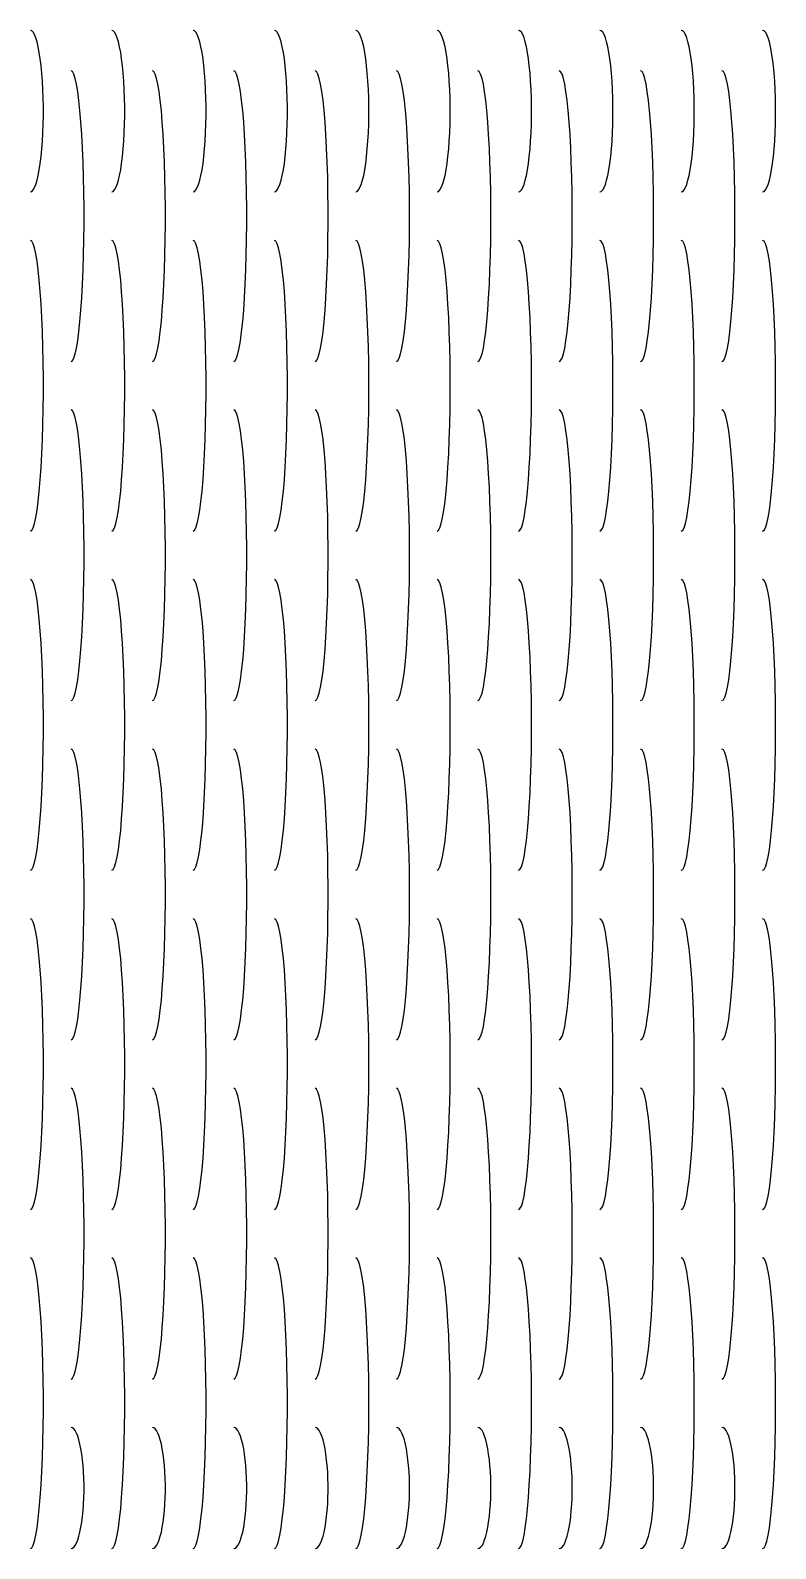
# Model space of a CAD drawing. Header units: millimetres. Extents: x 1.3 to 97.8, y 3 to 97.
# Drawn here: x 1.3 to 47.4, y 3 to 97 of the extents above; entities that cross this region are included whole.
import ezdxf

# ---------------------------------------------------------------- set-up
doc = ezdxf.new("R2010")
doc.units = ezdxf.units.MM
doc.layers.add('CUT', color=1, linetype='Continuous')

msp = doc.modelspace()

# ---------------------------------------------------------------- linework, layer by layer
at = {"layer": 'CUT'}
for points in [[(1.26, 87), (1.347, 87.029), (1.433, 87.117), (1.517, 87.262), (1.599, 87.462), (1.676, 87.716), (1.748, 88.02), (1.815, 88.37), (1.875, 88.763), (1.927, 89.194), (1.972, 89.658), (2.009, 90.149), (2.037, 90.662), (2.056, 91.191), (2.065, 91.729), (2.065, 92.271), (2.056, 92.809), (2.037, 93.338), (2.009, 93.851), (1.972, 94.342), (1.927, 94.806), (1.875, 95.237), (1.815, 95.63), (1.748, 95.98), (1.676, 96.284), (1.599, 96.538), (1.517, 96.738), (1.433, 96.883), (1.347, 96.971), (1.26, 97)], [(6.3, 87), (6.387, 87.029), (6.473, 87.117), (6.557, 87.262), (6.639, 87.462), (6.716, 87.716), (6.788, 88.02), (6.855, 88.37), (6.915, 88.763), (6.967, 89.194), (7.012, 89.658), (7.049, 90.149), (7.077, 90.662), (7.096, 91.191), (7.105, 91.729), (7.105, 92.271), (7.096, 92.809), (7.077, 93.338), (7.049, 93.851), (7.012, 94.342), (6.967, 94.806), (6.915, 95.237), (6.855, 95.63), (6.788, 95.98), (6.716, 96.284), (6.639, 96.538), (6.557, 96.738), (6.473, 96.883), (6.387, 96.971), (6.3, 97)], [(11.34, 87), (11.427, 87.029), (11.513, 87.117), (11.597, 87.262), (11.679, 87.462), (11.756, 87.716), (11.828, 88.02), (11.895, 88.37), (11.955, 88.763), (12.007, 89.194), (12.052, 89.658), (12.089, 90.149), (12.117, 90.662), (12.136, 91.191), (12.145, 91.729), (12.145, 92.271), (12.136, 92.809), (12.117, 93.338), (12.089, 93.851), (12.052, 94.342), (12.007, 94.806), (11.955, 95.237), (11.895, 95.63), (11.828, 95.98), (11.756, 96.284), (11.679, 96.538), (11.597, 96.738), (11.513, 96.883), (11.427, 96.971), (11.34, 97)], [(16.38, 87), (16.467, 87.029), (16.553, 87.117), (16.637, 87.262), (16.719, 87.462), (16.796, 87.716), (16.868, 88.02), (16.935, 88.37), (16.995, 88.763), (17.047, 89.194), (17.092, 89.658), (17.129, 90.149), (17.157, 90.662), (17.176, 91.191), (17.185, 91.729), (17.185, 92.271), (17.176, 92.809), (17.157, 93.338), (17.129, 93.851), (17.092, 94.342), (17.047, 94.806), (16.995, 95.237), (16.935, 95.63), (16.868, 95.98), (16.796, 96.284), (16.719, 96.538), (16.637, 96.738), (16.553, 96.883), (16.467, 96.971), (16.38, 97)], [(21.42, 87), (21.507, 87.029), (21.593, 87.117), (21.677, 87.262), (21.759, 87.462), (21.836, 87.716), (21.908, 88.02), (21.975, 88.37), (22.035, 88.763), (22.087, 89.194), (22.132, 89.658), (22.169, 90.149), (22.197, 90.662), (22.216, 91.191), (22.225, 91.729), (22.225, 92.271), (22.216, 92.809), (22.197, 93.338), (22.169, 93.851), (22.132, 94.342), (22.087, 94.806), (22.035, 95.237), (21.975, 95.63), (21.908, 95.98), (21.836, 96.284), (21.759, 96.538), (21.677, 96.738), (21.593, 96.883), (21.507, 96.971), (21.42, 97)], [(26.46, 87), (26.547, 87.029), (26.633, 87.117), (26.717, 87.262), (26.799, 87.462), (26.876, 87.716), (26.948, 88.02), (27.015, 88.37), (27.075, 88.763), (27.127, 89.194), (27.172, 89.658), (27.209, 90.149), (27.237, 90.662), (27.256, 91.191), (27.265, 91.729), (27.265, 92.271), (27.256, 92.809), (27.237, 93.338), (27.209, 93.851), (27.172, 94.342), (27.127, 94.806), (27.075, 95.237), (27.015, 95.63), (26.948, 95.98), (26.876, 96.284), (26.799, 96.538), (26.717, 96.738), (26.633, 96.883), (26.547, 96.971), (26.46, 97)], [(31.5, 87), (31.587, 87.029), (31.673, 87.117), (31.757, 87.262), (31.839, 87.462), (31.916, 87.716), (31.988, 88.02), (32.055, 88.37), (32.115, 88.763), (32.167, 89.194), (32.212, 89.658), (32.249, 90.149), (32.277, 90.662), (32.296, 91.191), (32.305, 91.729), (32.305, 92.271), (32.296, 92.809), (32.277, 93.338), (32.249, 93.851), (32.212, 94.342), (32.167, 94.806), (32.115, 95.237), (32.055, 95.63), (31.988, 95.98), (31.916, 96.284), (31.839, 96.538), (31.757, 96.738), (31.673, 96.883), (31.587, 96.971), (31.5, 97)], [(36.54, 87), (36.627, 87.029), (36.713, 87.117), (36.797, 87.262), (36.879, 87.462), (36.956, 87.716), (37.028, 88.02), (37.095, 88.37), (37.155, 88.763), (37.207, 89.194), (37.252, 89.658), (37.289, 90.149), (37.317, 90.662), (37.336, 91.191), (37.345, 91.729), (37.345, 92.271), (37.336, 92.809), (37.317, 93.338), (37.289, 93.851), (37.252, 94.342), (37.207, 94.806), (37.155, 95.237), (37.095, 95.63), (37.028, 95.98), (36.956, 96.284), (36.879, 96.538), (36.797, 96.738), (36.713, 96.883), (36.627, 96.971), (36.54, 97)], [(41.58, 87), (41.667, 87.029), (41.753, 87.117), (41.837, 87.262), (41.919, 87.462), (41.996, 87.716), (42.068, 88.02), (42.135, 88.37), (42.195, 88.763), (42.247, 89.194), (42.292, 89.658), (42.329, 90.149), (42.357, 90.662), (42.376, 91.191), (42.385, 91.729), (42.385, 92.271), (42.376, 92.809), (42.357, 93.338), (42.329, 93.851), (42.292, 94.342), (42.247, 94.806), (42.195, 95.237), (42.135, 95.63), (42.068, 95.98), (41.996, 96.284), (41.919, 96.538), (41.837, 96.738), (41.753, 96.883), (41.667, 96.971), (41.58, 97)], [(46.62, 87), (46.707, 87.029), (46.793, 87.117), (46.877, 87.262), (46.959, 87.462), (47.036, 87.716), (47.108, 88.02), (47.175, 88.37), (47.235, 88.763), (47.287, 89.194), (47.332, 89.658), (47.369, 90.149), (47.397, 90.662), (47.416, 91.191), (47.425, 91.729), (47.425, 92.271), (47.416, 92.809), (47.397, 93.338), (47.369, 93.851), (47.332, 94.342), (47.287, 94.806), (47.235, 95.237), (47.175, 95.63), (47.108, 95.98), (47.036, 96.284), (46.959, 96.538), (46.877, 96.738), (46.793, 96.883), (46.707, 96.971), (46.62, 97)], [(3.78, 76.5), (3.867, 76.553), (3.953, 76.71), (4.037, 76.971), (4.119, 77.332), (4.196, 77.788), (4.268, 78.335), (4.335, 78.966), (4.395, 79.674), (4.447, 80.449), (4.492, 81.284), (4.529, 82.169), (4.557, 83.092), (4.576, 84.044), (4.585, 85.013), (4.585, 85.987), (4.576, 86.956), (4.557, 87.908), (4.529, 88.831), (4.492, 89.716), (4.447, 90.551), (4.395, 91.326), (4.335, 92.034), (4.268, 92.665), (4.196, 93.212), (4.119, 93.668), (4.037, 94.029), (3.953, 94.29), (3.867, 94.447), (3.78, 94.5)], [(8.82, 76.5), (8.907, 76.553), (8.993, 76.71), (9.077, 76.971), (9.159, 77.332), (9.236, 77.788), (9.308, 78.335), (9.375, 78.966), (9.435, 79.674), (9.487, 80.449), (9.532, 81.284), (9.569, 82.169), (9.597, 83.092), (9.616, 84.044), (9.625, 85.013), (9.625, 85.987), (9.616, 86.956), (9.597, 87.908), (9.569, 88.831), (9.532, 89.716), (9.487, 90.551), (9.435, 91.326), (9.375, 92.034), (9.308, 92.665), (9.236, 93.212), (9.159, 93.668), (9.077, 94.029), (8.993, 94.29), (8.907, 94.447), (8.82, 94.5)], [(13.86, 76.5), (13.947, 76.553), (14.033, 76.71), (14.117, 76.971), (14.199, 77.332), (14.276, 77.788), (14.348, 78.335), (14.415, 78.966), (14.475, 79.674), (14.527, 80.449), (14.572, 81.284), (14.609, 82.169), (14.637, 83.092), (14.656, 84.044), (14.665, 85.013), (14.665, 85.987), (14.656, 86.956), (14.637, 87.908), (14.609, 88.831), (14.572, 89.716), (14.527, 90.551), (14.475, 91.326), (14.415, 92.034), (14.348, 92.665), (14.276, 93.212), (14.199, 93.668), (14.117, 94.029), (14.033, 94.29), (13.947, 94.447), (13.86, 94.5)], [(18.9, 76.5), (18.987, 76.553), (19.073, 76.71), (19.157, 76.971), (19.239, 77.332), (19.316, 77.788), (19.388, 78.335), (19.455, 78.966), (19.515, 79.674), (19.567, 80.449), (19.612, 81.284), (19.649, 82.169), (19.677, 83.092), (19.696, 84.044), (19.705, 85.013), (19.705, 85.987), (19.696, 86.956), (19.677, 87.908), (19.649, 88.831), (19.612, 89.716), (19.567, 90.551), (19.515, 91.326), (19.455, 92.034), (19.388, 92.665), (19.316, 93.212), (19.239, 93.668), (19.157, 94.029), (19.073, 94.29), (18.987, 94.447), (18.9, 94.5)], [(23.94, 76.5), (24.027, 76.553), (24.113, 76.71), (24.197, 76.971), (24.279, 77.332), (24.356, 77.788), (24.428, 78.335), (24.495, 78.966), (24.555, 79.674), (24.607, 80.449), (24.652, 81.284), (24.689, 82.169), (24.717, 83.092), (24.736, 84.044), (24.745, 85.013), (24.745, 85.987), (24.736, 86.956), (24.717, 87.908), (24.689, 88.831), (24.652, 89.716), (24.607, 90.551), (24.555, 91.326), (24.495, 92.034), (24.428, 92.665), (24.356, 93.212), (24.279, 93.668), (24.197, 94.029), (24.113, 94.29), (24.027, 94.447), (23.94, 94.5)], [(28.98, 76.5), (29.067, 76.553), (29.153, 76.71), (29.237, 76.971), (29.319, 77.332), (29.396, 77.788), (29.468, 78.335), (29.535, 78.966), (29.595, 79.674), (29.647, 80.449), (29.692, 81.284), (29.729, 82.169), (29.757, 83.092), (29.776, 84.044), (29.785, 85.013), (29.785, 85.987), (29.776, 86.956), (29.757, 87.908), (29.729, 88.831), (29.692, 89.716), (29.647, 90.551), (29.595, 91.326), (29.535, 92.034), (29.468, 92.665), (29.396, 93.212), (29.319, 93.668), (29.237, 94.029), (29.153, 94.29), (29.067, 94.447), (28.98, 94.5)], [(34.02, 76.5), (34.107, 76.553), (34.193, 76.71), (34.277, 76.971), (34.359, 77.332), (34.436, 77.788), (34.508, 78.335), (34.575, 78.966), (34.635, 79.674), (34.687, 80.449), (34.732, 81.284), (34.769, 82.169), (34.797, 83.092), (34.816, 84.044), (34.825, 85.013), (34.825, 85.987), (34.816, 86.956), (34.797, 87.908), (34.769, 88.831), (34.732, 89.716), (34.687, 90.551), (34.635, 91.326), (34.575, 92.034), (34.508, 92.665), (34.436, 93.212), (34.359, 93.668), (34.277, 94.029), (34.193, 94.29), (34.107, 94.447), (34.02, 94.5)], [(39.06, 76.5), (39.147, 76.553), (39.233, 76.71), (39.317, 76.971), (39.399, 77.332), (39.476, 77.788), (39.548, 78.335), (39.615, 78.966), (39.675, 79.674), (39.727, 80.449), (39.772, 81.284), (39.809, 82.169), (39.837, 83.092), (39.856, 84.044), (39.865, 85.013), (39.865, 85.987), (39.856, 86.956), (39.837, 87.908), (39.809, 88.831), (39.772, 89.716), (39.727, 90.551), (39.675, 91.326), (39.615, 92.034), (39.548, 92.665), (39.476, 93.212), (39.399, 93.668), (39.317, 94.029), (39.233, 94.29), (39.147, 94.447), (39.06, 94.5)], [(44.1, 76.5), (44.187, 76.553), (44.273, 76.71), (44.357, 76.971), (44.439, 77.332), (44.516, 77.788), (44.588, 78.335), (44.655, 78.966), (44.715, 79.674), (44.767, 80.449), (44.812, 81.284), (44.849, 82.169), (44.877, 83.092), (44.896, 84.044), (44.905, 85.013), (44.905, 85.987), (44.896, 86.956), (44.877, 87.908), (44.849, 88.831), (44.812, 89.716), (44.767, 90.551), (44.715, 91.326), (44.655, 92.034), (44.588, 92.665), (44.516, 93.212), (44.439, 93.668), (44.357, 94.029), (44.273, 94.29), (44.187, 94.447), (44.1, 94.5)], [(1.26, 66), (1.347, 66.053), (1.433, 66.21), (1.517, 66.471), (1.599, 66.832), (1.676, 67.288), (1.748, 67.835), (1.815, 68.466), (1.875, 69.174), (1.927, 69.949), (1.972, 70.784), (2.009, 71.669), (2.037, 72.592), (2.056, 73.544), (2.065, 74.513), (2.065, 75.487), (2.056, 76.456), (2.037, 77.408), (2.009, 78.331), (1.972, 79.216), (1.927, 80.051), (1.875, 80.826), (1.815, 81.534), (1.748, 82.165), (1.676, 82.712), (1.599, 83.168), (1.517, 83.529), (1.433, 83.79), (1.347, 83.947), (1.26, 84)], [(6.3, 66), (6.387, 66.053), (6.473, 66.21), (6.557, 66.471), (6.639, 66.832), (6.716, 67.288), (6.788, 67.835), (6.855, 68.466), (6.915, 69.174), (6.967, 69.949), (7.012, 70.784), (7.049, 71.669), (7.077, 72.592), (7.096, 73.544), (7.105, 74.513), (7.105, 75.487), (7.096, 76.456), (7.077, 77.408), (7.049, 78.331), (7.012, 79.216), (6.967, 80.051), (6.915, 80.826), (6.855, 81.534), (6.788, 82.165), (6.716, 82.712), (6.639, 83.168), (6.557, 83.529), (6.473, 83.79), (6.387, 83.947), (6.3, 84)], [(11.34, 66), (11.427, 66.053), (11.513, 66.21), (11.597, 66.471), (11.679, 66.832), (11.756, 67.288), (11.828, 67.835), (11.895, 68.466), (11.955, 69.174), (12.007, 69.949), (12.052, 70.784), (12.089, 71.669), (12.117, 72.592), (12.136, 73.544), (12.145, 74.513), (12.145, 75.487), (12.136, 76.456), (12.117, 77.408), (12.089, 78.331), (12.052, 79.216), (12.007, 80.051), (11.955, 80.826), (11.895, 81.534), (11.828, 82.165), (11.756, 82.712), (11.679, 83.168), (11.597, 83.529), (11.513, 83.79), (11.427, 83.947), (11.34, 84)], [(16.38, 66), (16.467, 66.053), (16.553, 66.21), (16.637, 66.471), (16.719, 66.832), (16.796, 67.288), (16.868, 67.835), (16.935, 68.466), (16.995, 69.174), (17.047, 69.949), (17.092, 70.784), (17.129, 71.669), (17.157, 72.592), (17.176, 73.544), (17.185, 74.513), (17.185, 75.487), (17.176, 76.456), (17.157, 77.408), (17.129, 78.331), (17.092, 79.216), (17.047, 80.051), (16.995, 80.826), (16.935, 81.534), (16.868, 82.165), (16.796, 82.712), (16.719, 83.168), (16.637, 83.529), (16.553, 83.79), (16.467, 83.947), (16.38, 84)], [(21.42, 66), (21.507, 66.053), (21.593, 66.21), (21.677, 66.471), (21.759, 66.832), (21.836, 67.288), (21.908, 67.835), (21.975, 68.466), (22.035, 69.174), (22.087, 69.949), (22.132, 70.784), (22.169, 71.669), (22.197, 72.592), (22.216, 73.544), (22.225, 74.513), (22.225, 75.487), (22.216, 76.456), (22.197, 77.408), (22.169, 78.331), (22.132, 79.216), (22.087, 80.051), (22.035, 80.826), (21.975, 81.534), (21.908, 82.165), (21.836, 82.712), (21.759, 83.168), (21.677, 83.529), (21.593, 83.79), (21.507, 83.947), (21.42, 84)], [(26.46, 66), (26.547, 66.053), (26.633, 66.21), (26.717, 66.471), (26.799, 66.832), (26.876, 67.288), (26.948, 67.835), (27.015, 68.466), (27.075, 69.174), (27.127, 69.949), (27.172, 70.784), (27.209, 71.669), (27.237, 72.592), (27.256, 73.544), (27.265, 74.513), (27.265, 75.487), (27.256, 76.456), (27.237, 77.408), (27.209, 78.331), (27.172, 79.216), (27.127, 80.051), (27.075, 80.826), (27.015, 81.534), (26.948, 82.165), (26.876, 82.712), (26.799, 83.168), (26.717, 83.529), (26.633, 83.79), (26.547, 83.947), (26.46, 84)], [(31.5, 66), (31.587, 66.053), (31.673, 66.21), (31.757, 66.471), (31.839, 66.832), (31.916, 67.288), (31.988, 67.835), (32.055, 68.466), (32.115, 69.174), (32.167, 69.949), (32.212, 70.784), (32.249, 71.669), (32.277, 72.592), (32.296, 73.544), (32.305, 74.513), (32.305, 75.487), (32.296, 76.456), (32.277, 77.408), (32.249, 78.331), (32.212, 79.216), (32.167, 80.051), (32.115, 80.826), (32.055, 81.534), (31.988, 82.165), (31.916, 82.712), (31.839, 83.168), (31.757, 83.529), (31.673, 83.79), (31.587, 83.947), (31.5, 84)], [(36.54, 66), (36.627, 66.053), (36.713, 66.21), (36.797, 66.471), (36.879, 66.832), (36.956, 67.288), (37.028, 67.835), (37.095, 68.466), (37.155, 69.174), (37.207, 69.949), (37.252, 70.784), (37.289, 71.669), (37.317, 72.592), (37.336, 73.544), (37.345, 74.513), (37.345, 75.487), (37.336, 76.456), (37.317, 77.408), (37.289, 78.331), (37.252, 79.216), (37.207, 80.051), (37.155, 80.826), (37.095, 81.534), (37.028, 82.165), (36.956, 82.712), (36.879, 83.168), (36.797, 83.529), (36.713, 83.79), (36.627, 83.947), (36.54, 84)], [(41.58, 66), (41.667, 66.053), (41.753, 66.21), (41.837, 66.471), (41.919, 66.832), (41.996, 67.288), (42.068, 67.835), (42.135, 68.466), (42.195, 69.174), (42.247, 69.949), (42.292, 70.784), (42.329, 71.669), (42.357, 72.592), (42.376, 73.544), (42.385, 74.513), (42.385, 75.487), (42.376, 76.456), (42.357, 77.408), (42.329, 78.331), (42.292, 79.216), (42.247, 80.051), (42.195, 80.826), (42.135, 81.534), (42.068, 82.165), (41.996, 82.712), (41.919, 83.168), (41.837, 83.529), (41.753, 83.79), (41.667, 83.947), (41.58, 84)], [(46.62, 66), (46.707, 66.053), (46.793, 66.21), (46.877, 66.471), (46.959, 66.832), (47.036, 67.288), (47.108, 67.835), (47.175, 68.466), (47.235, 69.174), (47.287, 69.949), (47.332, 70.784), (47.369, 71.669), (47.397, 72.592), (47.416, 73.544), (47.425, 74.513), (47.425, 75.487), (47.416, 76.456), (47.397, 77.408), (47.369, 78.331), (47.332, 79.216), (47.287, 80.051), (47.235, 80.826), (47.175, 81.534), (47.108, 82.165), (47.036, 82.712), (46.959, 83.168), (46.877, 83.529), (46.793, 83.79), (46.707, 83.947), (46.62, 84)], [(3.78, 55.5), (3.867, 55.553), (3.953, 55.71), (4.037, 55.971), (4.119, 56.332), (4.196, 56.788), (4.268, 57.335), (4.335, 57.966), (4.395, 58.674), (4.447, 59.449), (4.492, 60.284), (4.529, 61.169), (4.557, 62.092), (4.576, 63.044), (4.585, 64.013), (4.585, 64.987), (4.576, 65.956), (4.557, 66.908), (4.529, 67.831), (4.492, 68.716), (4.447, 69.551), (4.395, 70.326), (4.335, 71.034), (4.268, 71.665), (4.196, 72.212), (4.119, 72.668), (4.037, 73.029), (3.953, 73.29), (3.867, 73.447), (3.78, 73.5)], [(8.82, 55.5), (8.907, 55.553), (8.993, 55.71), (9.077, 55.971), (9.159, 56.332), (9.236, 56.788), (9.308, 57.335), (9.375, 57.966), (9.435, 58.674), (9.487, 59.449), (9.532, 60.284), (9.569, 61.169), (9.597, 62.092), (9.616, 63.044), (9.625, 64.013), (9.625, 64.987), (9.616, 65.956), (9.597, 66.908), (9.569, 67.831), (9.532, 68.716), (9.487, 69.551), (9.435, 70.326), (9.375, 71.034), (9.308, 71.665), (9.236, 72.212), (9.159, 72.668), (9.077, 73.029), (8.993, 73.29), (8.907, 73.447), (8.82, 73.5)], [(13.86, 55.5), (13.947, 55.553), (14.033, 55.71), (14.117, 55.971), (14.199, 56.332), (14.276, 56.788), (14.348, 57.335), (14.415, 57.966), (14.475, 58.674), (14.527, 59.449), (14.572, 60.284), (14.609, 61.169), (14.637, 62.092), (14.656, 63.044), (14.665, 64.013), (14.665, 64.987), (14.656, 65.956), (14.637, 66.908), (14.609, 67.831), (14.572, 68.716), (14.527, 69.551), (14.475, 70.326), (14.415, 71.034), (14.348, 71.665), (14.276, 72.212), (14.199, 72.668), (14.117, 73.029), (14.033, 73.29), (13.947, 73.447), (13.86, 73.5)], [(18.9, 55.5), (18.987, 55.553), (19.073, 55.71), (19.157, 55.971), (19.239, 56.332), (19.316, 56.788), (19.388, 57.335), (19.455, 57.966), (19.515, 58.674), (19.567, 59.449), (19.612, 60.284), (19.649, 61.169), (19.677, 62.092), (19.696, 63.044), (19.705, 64.013), (19.705, 64.987), (19.696, 65.956), (19.677, 66.908), (19.649, 67.831), (19.612, 68.716), (19.567, 69.551), (19.515, 70.326), (19.455, 71.034), (19.388, 71.665), (19.316, 72.212), (19.239, 72.668), (19.157, 73.029), (19.073, 73.29), (18.987, 73.447), (18.9, 73.5)], [(23.94, 55.5), (24.027, 55.553), (24.113, 55.71), (24.197, 55.971), (24.279, 56.332), (24.356, 56.788), (24.428, 57.335), (24.495, 57.966), (24.555, 58.674), (24.607, 59.449), (24.652, 60.284), (24.689, 61.169), (24.717, 62.092), (24.736, 63.044), (24.745, 64.013), (24.745, 64.987), (24.736, 65.956), (24.717, 66.908), (24.689, 67.831), (24.652, 68.716), (24.607, 69.551), (24.555, 70.326), (24.495, 71.034), (24.428, 71.665), (24.356, 72.212), (24.279, 72.668), (24.197, 73.029), (24.113, 73.29), (24.027, 73.447), (23.94, 73.5)], [(28.98, 55.5), (29.067, 55.553), (29.153, 55.71), (29.237, 55.971), (29.319, 56.332), (29.396, 56.788), (29.468, 57.335), (29.535, 57.966), (29.595, 58.674), (29.647, 59.449), (29.692, 60.284), (29.729, 61.169), (29.757, 62.092), (29.776, 63.044), (29.785, 64.013), (29.785, 64.987), (29.776, 65.956), (29.757, 66.908), (29.729, 67.831), (29.692, 68.716), (29.647, 69.551), (29.595, 70.326), (29.535, 71.034), (29.468, 71.665), (29.396, 72.212), (29.319, 72.668), (29.237, 73.029), (29.153, 73.29), (29.067, 73.447), (28.98, 73.5)], [(34.02, 55.5), (34.107, 55.553), (34.193, 55.71), (34.277, 55.971), (34.359, 56.332), (34.436, 56.788), (34.508, 57.335), (34.575, 57.966), (34.635, 58.674), (34.687, 59.449), (34.732, 60.284), (34.769, 61.169), (34.797, 62.092), (34.816, 63.044), (34.825, 64.013), (34.825, 64.987), (34.816, 65.956), (34.797, 66.908), (34.769, 67.831), (34.732, 68.716), (34.687, 69.551), (34.635, 70.326), (34.575, 71.034), (34.508, 71.665), (34.436, 72.212), (34.359, 72.668), (34.277, 73.029), (34.193, 73.29), (34.107, 73.447), (34.02, 73.5)], [(39.06, 55.5), (39.147, 55.553), (39.233, 55.71), (39.317, 55.971), (39.399, 56.332), (39.476, 56.788), (39.548, 57.335), (39.615, 57.966), (39.675, 58.674), (39.727, 59.449), (39.772, 60.284), (39.809, 61.169), (39.837, 62.092), (39.856, 63.044), (39.865, 64.013), (39.865, 64.987), (39.856, 65.956), (39.837, 66.908), (39.809, 67.831), (39.772, 68.716), (39.727, 69.551), (39.675, 70.326), (39.615, 71.034), (39.548, 71.665), (39.476, 72.212), (39.399, 72.668), (39.317, 73.029), (39.233, 73.29), (39.147, 73.447), (39.06, 73.5)], [(44.1, 55.5), (44.187, 55.553), (44.273, 55.71), (44.357, 55.971), (44.439, 56.332), (44.516, 56.788), (44.588, 57.335), (44.655, 57.966), (44.715, 58.674), (44.767, 59.449), (44.812, 60.284), (44.849, 61.169), (44.877, 62.092), (44.896, 63.044), (44.905, 64.013), (44.905, 64.987), (44.896, 65.956), (44.877, 66.908), (44.849, 67.831), (44.812, 68.716), (44.767, 69.551), (44.715, 70.326), (44.655, 71.034), (44.588, 71.665), (44.516, 72.212), (44.439, 72.668), (44.357, 73.029), (44.273, 73.29), (44.187, 73.447), (44.1, 73.5)], [(1.26, 45), (1.347, 45.053), (1.433, 45.21), (1.517, 45.471), (1.599, 45.832), (1.676, 46.288), (1.748, 46.835), (1.815, 47.466), (1.875, 48.174), (1.927, 48.949), (1.972, 49.784), (2.009, 50.669), (2.037, 51.592), (2.056, 52.544), (2.065, 53.513), (2.065, 54.487), (2.056, 55.456), (2.037, 56.408), (2.009, 57.331), (1.972, 58.216), (1.927, 59.051), (1.875, 59.826), (1.815, 60.534), (1.748, 61.165), (1.676, 61.712), (1.599, 62.168), (1.517, 62.529), (1.433, 62.79), (1.347, 62.947), (1.26, 63)], [(6.3, 45), (6.387, 45.053), (6.473, 45.21), (6.557, 45.471), (6.639, 45.832), (6.716, 46.288), (6.788, 46.835), (6.855, 47.466), (6.915, 48.174), (6.967, 48.949), (7.012, 49.784), (7.049, 50.669), (7.077, 51.592), (7.096, 52.544), (7.105, 53.513), (7.105, 54.487), (7.096, 55.456), (7.077, 56.408), (7.049, 57.331), (7.012, 58.216), (6.967, 59.051), (6.915, 59.826), (6.855, 60.534), (6.788, 61.165), (6.716, 61.712), (6.639, 62.168), (6.557, 62.529), (6.473, 62.79), (6.387, 62.947), (6.3, 63)], [(11.34, 45), (11.427, 45.053), (11.513, 45.21), (11.597, 45.471), (11.679, 45.832), (11.756, 46.288), (11.828, 46.835), (11.895, 47.466), (11.955, 48.174), (12.007, 48.949), (12.052, 49.784), (12.089, 50.669), (12.117, 51.592), (12.136, 52.544), (12.145, 53.513), (12.145, 54.487), (12.136, 55.456), (12.117, 56.408), (12.089, 57.331), (12.052, 58.216), (12.007, 59.051), (11.955, 59.826), (11.895, 60.534), (11.828, 61.165), (11.756, 61.712), (11.679, 62.168), (11.597, 62.529), (11.513, 62.79), (11.427, 62.947), (11.34, 63)], [(16.38, 45), (16.467, 45.053), (16.553, 45.21), (16.637, 45.471), (16.719, 45.832), (16.796, 46.288), (16.868, 46.835), (16.935, 47.466), (16.995, 48.174), (17.047, 48.949), (17.092, 49.784), (17.129, 50.669), (17.157, 51.592), (17.176, 52.544), (17.185, 53.513), (17.185, 54.487), (17.176, 55.456), (17.157, 56.408), (17.129, 57.331), (17.092, 58.216), (17.047, 59.051), (16.995, 59.826), (16.935, 60.534), (16.868, 61.165), (16.796, 61.712), (16.719, 62.168), (16.637, 62.529), (16.553, 62.79), (16.467, 62.947), (16.38, 63)], [(21.42, 45), (21.507, 45.053), (21.593, 45.21), (21.677, 45.471), (21.759, 45.832), (21.836, 46.288), (21.908, 46.835), (21.975, 47.466), (22.035, 48.174), (22.087, 48.949), (22.132, 49.784), (22.169, 50.669), (22.197, 51.592), (22.216, 52.544), (22.225, 53.513), (22.225, 54.487), (22.216, 55.456), (22.197, 56.408), (22.169, 57.331), (22.132, 58.216), (22.087, 59.051), (22.035, 59.826), (21.975, 60.534), (21.908, 61.165), (21.836, 61.712), (21.759, 62.168), (21.677, 62.529), (21.593, 62.79), (21.507, 62.947), (21.42, 63)], [(26.46, 45), (26.547, 45.053), (26.633, 45.21), (26.717, 45.471), (26.799, 45.832), (26.876, 46.288), (26.948, 46.835), (27.015, 47.466), (27.075, 48.174), (27.127, 48.949), (27.172, 49.784), (27.209, 50.669), (27.237, 51.592), (27.256, 52.544), (27.265, 53.513), (27.265, 54.487), (27.256, 55.456), (27.237, 56.408), (27.209, 57.331), (27.172, 58.216), (27.127, 59.051), (27.075, 59.826), (27.015, 60.534), (26.948, 61.165), (26.876, 61.712), (26.799, 62.168), (26.717, 62.529), (26.633, 62.79), (26.547, 62.947), (26.46, 63)], [(31.5, 45), (31.587, 45.053), (31.673, 45.21), (31.757, 45.471), (31.839, 45.832), (31.916, 46.288), (31.988, 46.835), (32.055, 47.466), (32.115, 48.174), (32.167, 48.949), (32.212, 49.784), (32.249, 50.669), (32.277, 51.592), (32.296, 52.544), (32.305, 53.513), (32.305, 54.487), (32.296, 55.456), (32.277, 56.408), (32.249, 57.331), (32.212, 58.216), (32.167, 59.051), (32.115, 59.826), (32.055, 60.534), (31.988, 61.165), (31.916, 61.712), (31.839, 62.168), (31.757, 62.529), (31.673, 62.79), (31.587, 62.947), (31.5, 63)], [(36.54, 45), (36.627, 45.053), (36.713, 45.21), (36.797, 45.471), (36.879, 45.832), (36.956, 46.288), (37.028, 46.835), (37.095, 47.466), (37.155, 48.174), (37.207, 48.949), (37.252, 49.784), (37.289, 50.669), (37.317, 51.592), (37.336, 52.544), (37.345, 53.513), (37.345, 54.487), (37.336, 55.456), (37.317, 56.408), (37.289, 57.331), (37.252, 58.216), (37.207, 59.051), (37.155, 59.826), (37.095, 60.534), (37.028, 61.165), (36.956, 61.712), (36.879, 62.168), (36.797, 62.529), (36.713, 62.79), (36.627, 62.947), (36.54, 63)], [(41.58, 45), (41.667, 45.053), (41.753, 45.21), (41.837, 45.471), (41.919, 45.832), (41.996, 46.288), (42.068, 46.835), (42.135, 47.466), (42.195, 48.174), (42.247, 48.949), (42.292, 49.784), (42.329, 50.669), (42.357, 51.592), (42.376, 52.544), (42.385, 53.513), (42.385, 54.487), (42.376, 55.456), (42.357, 56.408), (42.329, 57.331), (42.292, 58.216), (42.247, 59.051), (42.195, 59.826), (42.135, 60.534), (42.068, 61.165), (41.996, 61.712), (41.919, 62.168), (41.837, 62.529), (41.753, 62.79), (41.667, 62.947), (41.58, 63)], [(46.62, 45), (46.707, 45.053), (46.793, 45.21), (46.877, 45.471), (46.959, 45.832), (47.036, 46.288), (47.108, 46.835), (47.175, 47.466), (47.235, 48.174), (47.287, 48.949), (47.332, 49.784), (47.369, 50.669), (47.397, 51.592), (47.416, 52.544), (47.425, 53.513), (47.425, 54.487), (47.416, 55.456), (47.397, 56.408), (47.369, 57.331), (47.332, 58.216), (47.287, 59.051), (47.235, 59.826), (47.175, 60.534), (47.108, 61.165), (47.036, 61.712), (46.959, 62.168), (46.877, 62.529), (46.793, 62.79), (46.707, 62.947), (46.62, 63)], [(3.78, 34.5), (3.867, 34.553), (3.953, 34.71), (4.037, 34.971), (4.119, 35.332), (4.196, 35.788), (4.268, 36.335), (4.335, 36.966), (4.395, 37.674), (4.447, 38.449), (4.492, 39.284), (4.529, 40.169), (4.557, 41.092), (4.576, 42.044), (4.585, 43.013), (4.585, 43.987), (4.576, 44.956), (4.557, 45.908), (4.529, 46.831), (4.492, 47.716), (4.447, 48.551), (4.395, 49.326), (4.335, 50.034), (4.268, 50.665), (4.196, 51.212), (4.119, 51.668), (4.037, 52.029), (3.953, 52.29), (3.867, 52.447), (3.78, 52.5)], [(8.82, 34.5), (8.907, 34.553), (8.993, 34.71), (9.077, 34.971), (9.159, 35.332), (9.236, 35.788), (9.308, 36.335), (9.375, 36.966), (9.435, 37.674), (9.487, 38.449), (9.532, 39.284), (9.569, 40.169), (9.597, 41.092), (9.616, 42.044), (9.625, 43.013), (9.625, 43.987), (9.616, 44.956), (9.597, 45.908), (9.569, 46.831), (9.532, 47.716), (9.487, 48.551), (9.435, 49.326), (9.375, 50.034), (9.308, 50.665), (9.236, 51.212), (9.159, 51.668), (9.077, 52.029), (8.993, 52.29), (8.907, 52.447), (8.82, 52.5)], [(13.86, 34.5), (13.947, 34.553), (14.033, 34.71), (14.117, 34.971), (14.199, 35.332), (14.276, 35.788), (14.348, 36.335), (14.415, 36.966), (14.475, 37.674), (14.527, 38.449), (14.572, 39.284), (14.609, 40.169), (14.637, 41.092), (14.656, 42.044), (14.665, 43.013), (14.665, 43.987), (14.656, 44.956), (14.637, 45.908), (14.609, 46.831), (14.572, 47.716), (14.527, 48.551), (14.475, 49.326), (14.415, 50.034), (14.348, 50.665), (14.276, 51.212), (14.199, 51.668), (14.117, 52.029), (14.033, 52.29), (13.947, 52.447), (13.86, 52.5)], [(18.9, 34.5), (18.987, 34.553), (19.073, 34.71), (19.157, 34.971), (19.239, 35.332), (19.316, 35.788), (19.388, 36.335), (19.455, 36.966), (19.515, 37.674), (19.567, 38.449), (19.612, 39.284), (19.649, 40.169), (19.677, 41.092), (19.696, 42.044), (19.705, 43.013), (19.705, 43.987), (19.696, 44.956), (19.677, 45.908), (19.649, 46.831), (19.612, 47.716), (19.567, 48.551), (19.515, 49.326), (19.455, 50.034), (19.388, 50.665), (19.316, 51.212), (19.239, 51.668), (19.157, 52.029), (19.073, 52.29), (18.987, 52.447), (18.9, 52.5)], [(23.94, 34.5), (24.027, 34.553), (24.113, 34.71), (24.197, 34.971), (24.279, 35.332), (24.356, 35.788), (24.428, 36.335), (24.495, 36.966), (24.555, 37.674), (24.607, 38.449), (24.652, 39.284), (24.689, 40.169), (24.717, 41.092), (24.736, 42.044), (24.745, 43.013), (24.745, 43.987), (24.736, 44.956), (24.717, 45.908), (24.689, 46.831), (24.652, 47.716), (24.607, 48.551), (24.555, 49.326), (24.495, 50.034), (24.428, 50.665), (24.356, 51.212), (24.279, 51.668), (24.197, 52.029), (24.113, 52.29), (24.027, 52.447), (23.94, 52.5)], [(28.98, 34.5), (29.067, 34.553), (29.153, 34.71), (29.237, 34.971), (29.319, 35.332), (29.396, 35.788), (29.468, 36.335), (29.535, 36.966), (29.595, 37.674), (29.647, 38.449), (29.692, 39.284), (29.729, 40.169), (29.757, 41.092), (29.776, 42.044), (29.785, 43.013), (29.785, 43.987), (29.776, 44.956), (29.757, 45.908), (29.729, 46.831), (29.692, 47.716), (29.647, 48.551), (29.595, 49.326), (29.535, 50.034), (29.468, 50.665), (29.396, 51.212), (29.319, 51.668), (29.237, 52.029), (29.153, 52.29), (29.067, 52.447), (28.98, 52.5)], [(34.02, 34.5), (34.107, 34.553), (34.193, 34.71), (34.277, 34.971), (34.359, 35.332), (34.436, 35.788), (34.508, 36.335), (34.575, 36.966), (34.635, 37.674), (34.687, 38.449), (34.732, 39.284), (34.769, 40.169), (34.797, 41.092), (34.816, 42.044), (34.825, 43.013), (34.825, 43.987), (34.816, 44.956), (34.797, 45.908), (34.769, 46.831), (34.732, 47.716), (34.687, 48.551), (34.635, 49.326), (34.575, 50.034), (34.508, 50.665), (34.436, 51.212), (34.359, 51.668), (34.277, 52.029), (34.193, 52.29), (34.107, 52.447), (34.02, 52.5)], [(39.06, 34.5), (39.147, 34.553), (39.233, 34.71), (39.317, 34.971), (39.399, 35.332), (39.476, 35.788), (39.548, 36.335), (39.615, 36.966), (39.675, 37.674), (39.727, 38.449), (39.772, 39.284), (39.809, 40.169), (39.837, 41.092), (39.856, 42.044), (39.865, 43.013), (39.865, 43.987), (39.856, 44.956), (39.837, 45.908), (39.809, 46.831), (39.772, 47.716), (39.727, 48.551), (39.675, 49.326), (39.615, 50.034), (39.548, 50.665), (39.476, 51.212), (39.399, 51.668), (39.317, 52.029), (39.233, 52.29), (39.147, 52.447), (39.06, 52.5)], [(44.1, 34.5), (44.187, 34.553), (44.273, 34.71), (44.357, 34.971), (44.439, 35.332), (44.516, 35.788), (44.588, 36.335), (44.655, 36.966), (44.715, 37.674), (44.767, 38.449), (44.812, 39.284), (44.849, 40.169), (44.877, 41.092), (44.896, 42.044), (44.905, 43.013), (44.905, 43.987), (44.896, 44.956), (44.877, 45.908), (44.849, 46.831), (44.812, 47.716), (44.767, 48.551), (44.715, 49.326), (44.655, 50.034), (44.588, 50.665), (44.516, 51.212), (44.439, 51.668), (44.357, 52.029), (44.273, 52.29), (44.187, 52.447), (44.1, 52.5)], [(1.26, 24), (1.347, 24.053), (1.433, 24.21), (1.517, 24.471), (1.599, 24.832), (1.676, 25.288), (1.748, 25.835), (1.815, 26.466), (1.875, 27.174), (1.927, 27.949), (1.972, 28.784), (2.009, 29.669), (2.037, 30.592), (2.056, 31.544), (2.065, 32.513), (2.065, 33.487), (2.056, 34.456), (2.037, 35.408), (2.009, 36.331), (1.972, 37.216), (1.927, 38.051), (1.875, 38.826), (1.815, 39.534), (1.748, 40.165), (1.676, 40.712), (1.599, 41.168), (1.517, 41.529), (1.433, 41.79), (1.347, 41.947), (1.26, 42)], [(6.3, 24), (6.387, 24.053), (6.473, 24.21), (6.557, 24.471), (6.639, 24.832), (6.716, 25.288), (6.788, 25.835), (6.855, 26.466), (6.915, 27.174), (6.967, 27.949), (7.012, 28.784), (7.049, 29.669), (7.077, 30.592), (7.096, 31.544), (7.105, 32.513), (7.105, 33.487), (7.096, 34.456), (7.077, 35.408), (7.049, 36.331), (7.012, 37.216), (6.967, 38.051), (6.915, 38.826), (6.855, 39.534), (6.788, 40.165), (6.716, 40.712), (6.639, 41.168), (6.557, 41.529), (6.473, 41.79), (6.387, 41.947), (6.3, 42)], [(11.34, 24), (11.427, 24.053), (11.513, 24.21), (11.597, 24.471), (11.679, 24.832), (11.756, 25.288), (11.828, 25.835), (11.895, 26.466), (11.955, 27.174), (12.007, 27.949), (12.052, 28.784), (12.089, 29.669), (12.117, 30.592), (12.136, 31.544), (12.145, 32.513), (12.145, 33.487), (12.136, 34.456), (12.117, 35.408), (12.089, 36.331), (12.052, 37.216), (12.007, 38.051), (11.955, 38.826), (11.895, 39.534), (11.828, 40.165), (11.756, 40.712), (11.679, 41.168), (11.597, 41.529), (11.513, 41.79), (11.427, 41.947), (11.34, 42)], [(16.38, 24), (16.467, 24.053), (16.553, 24.21), (16.637, 24.471), (16.719, 24.832), (16.796, 25.288), (16.868, 25.835), (16.935, 26.466), (16.995, 27.174), (17.047, 27.949), (17.092, 28.784), (17.129, 29.669), (17.157, 30.592), (17.176, 31.544), (17.185, 32.513), (17.185, 33.487), (17.176, 34.456), (17.157, 35.408), (17.129, 36.331), (17.092, 37.216), (17.047, 38.051), (16.995, 38.826), (16.935, 39.534), (16.868, 40.165), (16.796, 40.712), (16.719, 41.168), (16.637, 41.529), (16.553, 41.79), (16.467, 41.947), (16.38, 42)], [(21.42, 24), (21.507, 24.053), (21.593, 24.21), (21.677, 24.471), (21.759, 24.832), (21.836, 25.288), (21.908, 25.835), (21.975, 26.466), (22.035, 27.174), (22.087, 27.949), (22.132, 28.784), (22.169, 29.669), (22.197, 30.592), (22.216, 31.544), (22.225, 32.513), (22.225, 33.487), (22.216, 34.456), (22.197, 35.408), (22.169, 36.331), (22.132, 37.216), (22.087, 38.051), (22.035, 38.826), (21.975, 39.534), (21.908, 40.165), (21.836, 40.712), (21.759, 41.168), (21.677, 41.529), (21.593, 41.79), (21.507, 41.947), (21.42, 42)], [(26.46, 24), (26.547, 24.053), (26.633, 24.21), (26.717, 24.471), (26.799, 24.832), (26.876, 25.288), (26.948, 25.835), (27.015, 26.466), (27.075, 27.174), (27.127, 27.949), (27.172, 28.784), (27.209, 29.669), (27.237, 30.592), (27.256, 31.544), (27.265, 32.513), (27.265, 33.487), (27.256, 34.456), (27.237, 35.408), (27.209, 36.331), (27.172, 37.216), (27.127, 38.051), (27.075, 38.826), (27.015, 39.534), (26.948, 40.165), (26.876, 40.712), (26.799, 41.168), (26.717, 41.529), (26.633, 41.79), (26.547, 41.947), (26.46, 42)], [(31.5, 24), (31.587, 24.053), (31.673, 24.21), (31.757, 24.471), (31.839, 24.832), (31.916, 25.288), (31.988, 25.835), (32.055, 26.466), (32.115, 27.174), (32.167, 27.949), (32.212, 28.784), (32.249, 29.669), (32.277, 30.592), (32.296, 31.544), (32.305, 32.513), (32.305, 33.487), (32.296, 34.456), (32.277, 35.408), (32.249, 36.331), (32.212, 37.216), (32.167, 38.051), (32.115, 38.826), (32.055, 39.534), (31.988, 40.165), (31.916, 40.712), (31.839, 41.168), (31.757, 41.529), (31.673, 41.79), (31.587, 41.947), (31.5, 42)], [(36.54, 24), (36.627, 24.053), (36.713, 24.21), (36.797, 24.471), (36.879, 24.832), (36.956, 25.288), (37.028, 25.835), (37.095, 26.466), (37.155, 27.174), (37.207, 27.949), (37.252, 28.784), (37.289, 29.669), (37.317, 30.592), (37.336, 31.544), (37.345, 32.513), (37.345, 33.487), (37.336, 34.456), (37.317, 35.408), (37.289, 36.331), (37.252, 37.216), (37.207, 38.051), (37.155, 38.826), (37.095, 39.534), (37.028, 40.165), (36.956, 40.712), (36.879, 41.168), (36.797, 41.529), (36.713, 41.79), (36.627, 41.947), (36.54, 42)], [(41.58, 24), (41.667, 24.053), (41.753, 24.21), (41.837, 24.471), (41.919, 24.832), (41.996, 25.288), (42.068, 25.835), (42.135, 26.466), (42.195, 27.174), (42.247, 27.949), (42.292, 28.784), (42.329, 29.669), (42.357, 30.592), (42.376, 31.544), (42.385, 32.513), (42.385, 33.487), (42.376, 34.456), (42.357, 35.408), (42.329, 36.331), (42.292, 37.216), (42.247, 38.051), (42.195, 38.826), (42.135, 39.534), (42.068, 40.165), (41.996, 40.712), (41.919, 41.168), (41.837, 41.529), (41.753, 41.79), (41.667, 41.947), (41.58, 42)], [(46.62, 24), (46.707, 24.053), (46.793, 24.21), (46.877, 24.471), (46.959, 24.832), (47.036, 25.288), (47.108, 25.835), (47.175, 26.466), (47.235, 27.174), (47.287, 27.949), (47.332, 28.784), (47.369, 29.669), (47.397, 30.592), (47.416, 31.544), (47.425, 32.513), (47.425, 33.487), (47.416, 34.456), (47.397, 35.408), (47.369, 36.331), (47.332, 37.216), (47.287, 38.051), (47.235, 38.826), (47.175, 39.534), (47.108, 40.165), (47.036, 40.712), (46.959, 41.168), (46.877, 41.529), (46.793, 41.79), (46.707, 41.947), (46.62, 42)], [(3.78, 13.5), (3.867, 13.553), (3.953, 13.71), (4.037, 13.971), (4.119, 14.332), (4.196, 14.788), (4.268, 15.335), (4.335, 15.966), (4.395, 16.674), (4.447, 17.449), (4.492, 18.284), (4.529, 19.169), (4.557, 20.092), (4.576, 21.044), (4.585, 22.013), (4.585, 22.987), (4.576, 23.956), (4.557, 24.908), (4.529, 25.831), (4.492, 26.716), (4.447, 27.551), (4.395, 28.326), (4.335, 29.034), (4.268, 29.665), (4.196, 30.212), (4.119, 30.668), (4.037, 31.029), (3.953, 31.29), (3.867, 31.447), (3.78, 31.5)], [(8.82, 13.5), (8.907, 13.553), (8.993, 13.71), (9.077, 13.971), (9.159, 14.332), (9.236, 14.788), (9.308, 15.335), (9.375, 15.966), (9.435, 16.674), (9.487, 17.449), (9.532, 18.284), (9.569, 19.169), (9.597, 20.092), (9.616, 21.044), (9.625, 22.013), (9.625, 22.987), (9.616, 23.956), (9.597, 24.908), (9.569, 25.831), (9.532, 26.716), (9.487, 27.551), (9.435, 28.326), (9.375, 29.034), (9.308, 29.665), (9.236, 30.212), (9.159, 30.668), (9.077, 31.029), (8.993, 31.29), (8.907, 31.447), (8.82, 31.5)], [(13.86, 13.5), (13.947, 13.553), (14.033, 13.71), (14.117, 13.971), (14.199, 14.332), (14.276, 14.788), (14.348, 15.335), (14.415, 15.966), (14.475, 16.674), (14.527, 17.449), (14.572, 18.284), (14.609, 19.169), (14.637, 20.092), (14.656, 21.044), (14.665, 22.013), (14.665, 22.987), (14.656, 23.956), (14.637, 24.908), (14.609, 25.831), (14.572, 26.716), (14.527, 27.551), (14.475, 28.326), (14.415, 29.034), (14.348, 29.665), (14.276, 30.212), (14.199, 30.668), (14.117, 31.029), (14.033, 31.29), (13.947, 31.447), (13.86, 31.5)], [(18.9, 13.5), (18.987, 13.553), (19.073, 13.71), (19.157, 13.971), (19.239, 14.332), (19.316, 14.788), (19.388, 15.335), (19.455, 15.966), (19.515, 16.674), (19.567, 17.449), (19.612, 18.284), (19.649, 19.169), (19.677, 20.092), (19.696, 21.044), (19.705, 22.013), (19.705, 22.987), (19.696, 23.956), (19.677, 24.908), (19.649, 25.831), (19.612, 26.716), (19.567, 27.551), (19.515, 28.326), (19.455, 29.034), (19.388, 29.665), (19.316, 30.212), (19.239, 30.668), (19.157, 31.029), (19.073, 31.29), (18.987, 31.447), (18.9, 31.5)], [(23.94, 13.5), (24.027, 13.553), (24.113, 13.71), (24.197, 13.971), (24.279, 14.332), (24.356, 14.788), (24.428, 15.335), (24.495, 15.966), (24.555, 16.674), (24.607, 17.449), (24.652, 18.284), (24.689, 19.169), (24.717, 20.092), (24.736, 21.044), (24.745, 22.013), (24.745, 22.987), (24.736, 23.956), (24.717, 24.908), (24.689, 25.831), (24.652, 26.716), (24.607, 27.551), (24.555, 28.326), (24.495, 29.034), (24.428, 29.665), (24.356, 30.212), (24.279, 30.668), (24.197, 31.029), (24.113, 31.29), (24.027, 31.447), (23.94, 31.5)], [(28.98, 13.5), (29.067, 13.553), (29.153, 13.71), (29.237, 13.971), (29.319, 14.332), (29.396, 14.788), (29.468, 15.335), (29.535, 15.966), (29.595, 16.674), (29.647, 17.449), (29.692, 18.284), (29.729, 19.169), (29.757, 20.092), (29.776, 21.044), (29.785, 22.013), (29.785, 22.987), (29.776, 23.956), (29.757, 24.908), (29.729, 25.831), (29.692, 26.716), (29.647, 27.551), (29.595, 28.326), (29.535, 29.034), (29.468, 29.665), (29.396, 30.212), (29.319, 30.668), (29.237, 31.029), (29.153, 31.29), (29.067, 31.447), (28.98, 31.5)], [(34.02, 13.5), (34.107, 13.553), (34.193, 13.71), (34.277, 13.971), (34.359, 14.332), (34.436, 14.788), (34.508, 15.335), (34.575, 15.966), (34.635, 16.674), (34.687, 17.449), (34.732, 18.284), (34.769, 19.169), (34.797, 20.092), (34.816, 21.044), (34.825, 22.013), (34.825, 22.987), (34.816, 23.956), (34.797, 24.908), (34.769, 25.831), (34.732, 26.716), (34.687, 27.551), (34.635, 28.326), (34.575, 29.034), (34.508, 29.665), (34.436, 30.212), (34.359, 30.668), (34.277, 31.029), (34.193, 31.29), (34.107, 31.447), (34.02, 31.5)], [(39.06, 13.5), (39.147, 13.553), (39.233, 13.71), (39.317, 13.971), (39.399, 14.332), (39.476, 14.788), (39.548, 15.335), (39.615, 15.966), (39.675, 16.674), (39.727, 17.449), (39.772, 18.284), (39.809, 19.169), (39.837, 20.092), (39.856, 21.044), (39.865, 22.013), (39.865, 22.987), (39.856, 23.956), (39.837, 24.908), (39.809, 25.831), (39.772, 26.716), (39.727, 27.551), (39.675, 28.326), (39.615, 29.034), (39.548, 29.665), (39.476, 30.212), (39.399, 30.668), (39.317, 31.029), (39.233, 31.29), (39.147, 31.447), (39.06, 31.5)], [(44.1, 13.5), (44.187, 13.553), (44.273, 13.71), (44.357, 13.971), (44.439, 14.332), (44.516, 14.788), (44.588, 15.335), (44.655, 15.966), (44.715, 16.674), (44.767, 17.449), (44.812, 18.284), (44.849, 19.169), (44.877, 20.092), (44.896, 21.044), (44.905, 22.013), (44.905, 22.987), (44.896, 23.956), (44.877, 24.908), (44.849, 25.831), (44.812, 26.716), (44.767, 27.551), (44.715, 28.326), (44.655, 29.034), (44.588, 29.665), (44.516, 30.212), (44.439, 30.668), (44.357, 31.029), (44.273, 31.29), (44.187, 31.447), (44.1, 31.5)], [(1.26, 3), (1.347, 3.053), (1.433, 3.21), (1.517, 3.471), (1.599, 3.832), (1.676, 4.288), (1.748, 4.835), (1.815, 5.466), (1.875, 6.174), (1.927, 6.949), (1.972, 7.784), (2.009, 8.669), (2.037, 9.592), (2.056, 10.544), (2.065, 11.513), (2.065, 12.487), (2.056, 13.456), (2.037, 14.408), (2.009, 15.331), (1.972, 16.216), (1.927, 17.051), (1.875, 17.826), (1.815, 18.534), (1.748, 19.165), (1.676, 19.712), (1.599, 20.168), (1.517, 20.529), (1.433, 20.79), (1.347, 20.947), (1.26, 21)], [(6.3, 3), (6.387, 3.053), (6.473, 3.21), (6.557, 3.471), (6.639, 3.832), (6.716, 4.288), (6.788, 4.835), (6.855, 5.466), (6.915, 6.174), (6.967, 6.949), (7.012, 7.784), (7.049, 8.669), (7.077, 9.592), (7.096, 10.544), (7.105, 11.513), (7.105, 12.487), (7.096, 13.456), (7.077, 14.408), (7.049, 15.331), (7.012, 16.216), (6.967, 17.051), (6.915, 17.826), (6.855, 18.534), (6.788, 19.165), (6.716, 19.712), (6.639, 20.168), (6.557, 20.529), (6.473, 20.79), (6.387, 20.947), (6.3, 21)], [(11.34, 3), (11.427, 3.053), (11.513, 3.21), (11.597, 3.471), (11.679, 3.832), (11.756, 4.288), (11.828, 4.835), (11.895, 5.466), (11.955, 6.174), (12.007, 6.949), (12.052, 7.784), (12.089, 8.669), (12.117, 9.592), (12.136, 10.544), (12.145, 11.513), (12.145, 12.487), (12.136, 13.456), (12.117, 14.408), (12.089, 15.331), (12.052, 16.216), (12.007, 17.051), (11.955, 17.826), (11.895, 18.534), (11.828, 19.165), (11.756, 19.712), (11.679, 20.168), (11.597, 20.529), (11.513, 20.79), (11.427, 20.947), (11.34, 21)], [(16.38, 3), (16.467, 3.053), (16.553, 3.21), (16.637, 3.471), (16.719, 3.832), (16.796, 4.288), (16.868, 4.835), (16.935, 5.466), (16.995, 6.174), (17.047, 6.949), (17.092, 7.784), (17.129, 8.669), (17.157, 9.592), (17.176, 10.544), (17.185, 11.513), (17.185, 12.487), (17.176, 13.456), (17.157, 14.408), (17.129, 15.331), (17.092, 16.216), (17.047, 17.051), (16.995, 17.826), (16.935, 18.534), (16.868, 19.165), (16.796, 19.712), (16.719, 20.168), (16.637, 20.529), (16.553, 20.79), (16.467, 20.947), (16.38, 21)], [(21.42, 3), (21.507, 3.053), (21.593, 3.21), (21.677, 3.471), (21.759, 3.832), (21.836, 4.288), (21.908, 4.835), (21.975, 5.466), (22.035, 6.174), (22.087, 6.949), (22.132, 7.784), (22.169, 8.669), (22.197, 9.592), (22.216, 10.544), (22.225, 11.513), (22.225, 12.487), (22.216, 13.456), (22.197, 14.408), (22.169, 15.331), (22.132, 16.216), (22.087, 17.051), (22.035, 17.826), (21.975, 18.534), (21.908, 19.165), (21.836, 19.712), (21.759, 20.168), (21.677, 20.529), (21.593, 20.79), (21.507, 20.947), (21.42, 21)], [(26.46, 3), (26.547, 3.053), (26.633, 3.21), (26.717, 3.471), (26.799, 3.832), (26.876, 4.288), (26.948, 4.835), (27.015, 5.466), (27.075, 6.174), (27.127, 6.949), (27.172, 7.784), (27.209, 8.669), (27.237, 9.592), (27.256, 10.544), (27.265, 11.513), (27.265, 12.487), (27.256, 13.456), (27.237, 14.408), (27.209, 15.331), (27.172, 16.216), (27.127, 17.051), (27.075, 17.826), (27.015, 18.534), (26.948, 19.165), (26.876, 19.712), (26.799, 20.168), (26.717, 20.529), (26.633, 20.79), (26.547, 20.947), (26.46, 21)], [(31.5, 3), (31.587, 3.053), (31.673, 3.21), (31.757, 3.471), (31.839, 3.832), (31.916, 4.288), (31.988, 4.835), (32.055, 5.466), (32.115, 6.174), (32.167, 6.949), (32.212, 7.784), (32.249, 8.669), (32.277, 9.592), (32.296, 10.544), (32.305, 11.513), (32.305, 12.487), (32.296, 13.456), (32.277, 14.408), (32.249, 15.331), (32.212, 16.216), (32.167, 17.051), (32.115, 17.826), (32.055, 18.534), (31.988, 19.165), (31.916, 19.712), (31.839, 20.168), (31.757, 20.529), (31.673, 20.79), (31.587, 20.947), (31.5, 21)], [(36.54, 3), (36.627, 3.053), (36.713, 3.21), (36.797, 3.471), (36.879, 3.832), (36.956, 4.288), (37.028, 4.835), (37.095, 5.466), (37.155, 6.174), (37.207, 6.949), (37.252, 7.784), (37.289, 8.669), (37.317, 9.592), (37.336, 10.544), (37.345, 11.513), (37.345, 12.487), (37.336, 13.456), (37.317, 14.408), (37.289, 15.331), (37.252, 16.216), (37.207, 17.051), (37.155, 17.826), (37.095, 18.534), (37.028, 19.165), (36.956, 19.712), (36.879, 20.168), (36.797, 20.529), (36.713, 20.79), (36.627, 20.947), (36.54, 21)], [(41.58, 3), (41.667, 3.053), (41.753, 3.21), (41.837, 3.471), (41.919, 3.832), (41.996, 4.288), (42.068, 4.835), (42.135, 5.466), (42.195, 6.174), (42.247, 6.949), (42.292, 7.784), (42.329, 8.669), (42.357, 9.592), (42.376, 10.544), (42.385, 11.513), (42.385, 12.487), (42.376, 13.456), (42.357, 14.408), (42.329, 15.331), (42.292, 16.216), (42.247, 17.051), (42.195, 17.826), (42.135, 18.534), (42.068, 19.165), (41.996, 19.712), (41.919, 20.168), (41.837, 20.529), (41.753, 20.79), (41.667, 20.947), (41.58, 21)], [(46.62, 3), (46.707, 3.053), (46.793, 3.21), (46.877, 3.471), (46.959, 3.832), (47.036, 4.288), (47.108, 4.835), (47.175, 5.466), (47.235, 6.174), (47.287, 6.949), (47.332, 7.784), (47.369, 8.669), (47.397, 9.592), (47.416, 10.544), (47.425, 11.513), (47.425, 12.487), (47.416, 13.456), (47.397, 14.408), (47.369, 15.331), (47.332, 16.216), (47.287, 17.051), (47.235, 17.826), (47.175, 18.534), (47.108, 19.165), (47.036, 19.712), (46.959, 20.168), (46.877, 20.529), (46.793, 20.79), (46.707, 20.947), (46.62, 21)], [(3.78, 3), (3.867, 3.022), (3.953, 3.088), (4.037, 3.196), (4.119, 3.347), (4.196, 3.537), (4.268, 3.765), (4.335, 4.028), (4.395, 4.322), (4.447, 4.646), (4.492, 4.993), (4.529, 5.362), (4.557, 5.747), (4.576, 6.143), (4.585, 6.547), (4.585, 6.953), (4.576, 7.357), (4.557, 7.753), (4.529, 8.138), (4.492, 8.507), (4.447, 8.854), (4.395, 9.178), (4.335, 9.472), (4.268, 9.735), (4.196, 9.963), (4.119, 10.153), (4.037, 10.304), (3.953, 10.412), (3.867, 10.478), (3.78, 10.5)], [(8.82, 3), (8.907, 3.022), (8.993, 3.088), (9.077, 3.196), (9.159, 3.347), (9.236, 3.537), (9.308, 3.765), (9.375, 4.028), (9.435, 4.322), (9.487, 4.646), (9.532, 4.993), (9.569, 5.362), (9.597, 5.747), (9.616, 6.143), (9.625, 6.547), (9.625, 6.953), (9.616, 7.357), (9.597, 7.753), (9.569, 8.138), (9.532, 8.507), (9.487, 8.854), (9.435, 9.178), (9.375, 9.472), (9.308, 9.735), (9.236, 9.963), (9.159, 10.153), (9.077, 10.304), (8.993, 10.412), (8.907, 10.478), (8.82, 10.5)], [(13.86, 3), (13.947, 3.022), (14.033, 3.088), (14.117, 3.196), (14.199, 3.347), (14.276, 3.537), (14.348, 3.765), (14.415, 4.028), (14.475, 4.322), (14.527, 4.646), (14.572, 4.993), (14.609, 5.362), (14.637, 5.747), (14.656, 6.143), (14.665, 6.547), (14.665, 6.953), (14.656, 7.357), (14.637, 7.753), (14.609, 8.138), (14.572, 8.507), (14.527, 8.854), (14.475, 9.178), (14.415, 9.472), (14.348, 9.735), (14.276, 9.963), (14.199, 10.153), (14.117, 10.304), (14.033, 10.412), (13.947, 10.478), (13.86, 10.5)], [(18.9, 3), (18.987, 3.022), (19.073, 3.088), (19.157, 3.196), (19.239, 3.347), (19.316, 3.537), (19.388, 3.765), (19.455, 4.028), (19.515, 4.322), (19.567, 4.646), (19.612, 4.993), (19.649, 5.362), (19.677, 5.747), (19.696, 6.143), (19.705, 6.547), (19.705, 6.953), (19.696, 7.357), (19.677, 7.753), (19.649, 8.138), (19.612, 8.507), (19.567, 8.854), (19.515, 9.178), (19.455, 9.472), (19.388, 9.735), (19.316, 9.963), (19.239, 10.153), (19.157, 10.304), (19.073, 10.412), (18.987, 10.478), (18.9, 10.5)], [(23.94, 3), (24.027, 3.022), (24.113, 3.088), (24.197, 3.196), (24.279, 3.347), (24.356, 3.537), (24.428, 3.765), (24.495, 4.028), (24.555, 4.322), (24.607, 4.646), (24.652, 4.993), (24.689, 5.362), (24.717, 5.747), (24.736, 6.143), (24.745, 6.547), (24.745, 6.953), (24.736, 7.357), (24.717, 7.753), (24.689, 8.138), (24.652, 8.507), (24.607, 8.854), (24.555, 9.178), (24.495, 9.472), (24.428, 9.735), (24.356, 9.963), (24.279, 10.153), (24.197, 10.304), (24.113, 10.412), (24.027, 10.478), (23.94, 10.5)], [(28.98, 3), (29.067, 3.022), (29.153, 3.088), (29.237, 3.196), (29.319, 3.347), (29.396, 3.537), (29.468, 3.765), (29.535, 4.028), (29.595, 4.322), (29.647, 4.646), (29.692, 4.993), (29.729, 5.362), (29.757, 5.747), (29.776, 6.143), (29.785, 6.547), (29.785, 6.953), (29.776, 7.357), (29.757, 7.753), (29.729, 8.138), (29.692, 8.507), (29.647, 8.854), (29.595, 9.178), (29.535, 9.472), (29.468, 9.735), (29.396, 9.963), (29.319, 10.153), (29.237, 10.304), (29.153, 10.412), (29.067, 10.478), (28.98, 10.5)], [(34.02, 3), (34.107, 3.022), (34.193, 3.088), (34.277, 3.196), (34.359, 3.347), (34.436, 3.537), (34.508, 3.765), (34.575, 4.028), (34.635, 4.322), (34.687, 4.646), (34.732, 4.993), (34.769, 5.362), (34.797, 5.747), (34.816, 6.143), (34.825, 6.547), (34.825, 6.953), (34.816, 7.357), (34.797, 7.753), (34.769, 8.138), (34.732, 8.507), (34.687, 8.854), (34.635, 9.178), (34.575, 9.472), (34.508, 9.735), (34.436, 9.963), (34.359, 10.153), (34.277, 10.304), (34.193, 10.412), (34.107, 10.478), (34.02, 10.5)], [(39.06, 3), (39.147, 3.022), (39.233, 3.088), (39.317, 3.196), (39.399, 3.347), (39.476, 3.537), (39.548, 3.765), (39.615, 4.028), (39.675, 4.322), (39.727, 4.646), (39.772, 4.993), (39.809, 5.362), (39.837, 5.747), (39.856, 6.143), (39.865, 6.547), (39.865, 6.953), (39.856, 7.357), (39.837, 7.753), (39.809, 8.138), (39.772, 8.507), (39.727, 8.854), (39.675, 9.178), (39.615, 9.472), (39.548, 9.735), (39.476, 9.963), (39.399, 10.153), (39.317, 10.304), (39.233, 10.412), (39.147, 10.478), (39.06, 10.5)], [(44.1, 3), (44.187, 3.022), (44.273, 3.088), (44.357, 3.196), (44.439, 3.347), (44.516, 3.537), (44.588, 3.765), (44.655, 4.028), (44.715, 4.322), (44.767, 4.646), (44.812, 4.993), (44.849, 5.362), (44.877, 5.747), (44.896, 6.143), (44.905, 6.547), (44.905, 6.953), (44.896, 7.357), (44.877, 7.753), (44.849, 8.138), (44.812, 8.507), (44.767, 8.854), (44.715, 9.178), (44.655, 9.472), (44.588, 9.735), (44.516, 9.963), (44.439, 10.153), (44.357, 10.304), (44.273, 10.412), (44.187, 10.478), (44.1, 10.5)]]:
    msp.add_lwpolyline(points, dxfattribs=at)

doc.saveas('drawing.dxf')
